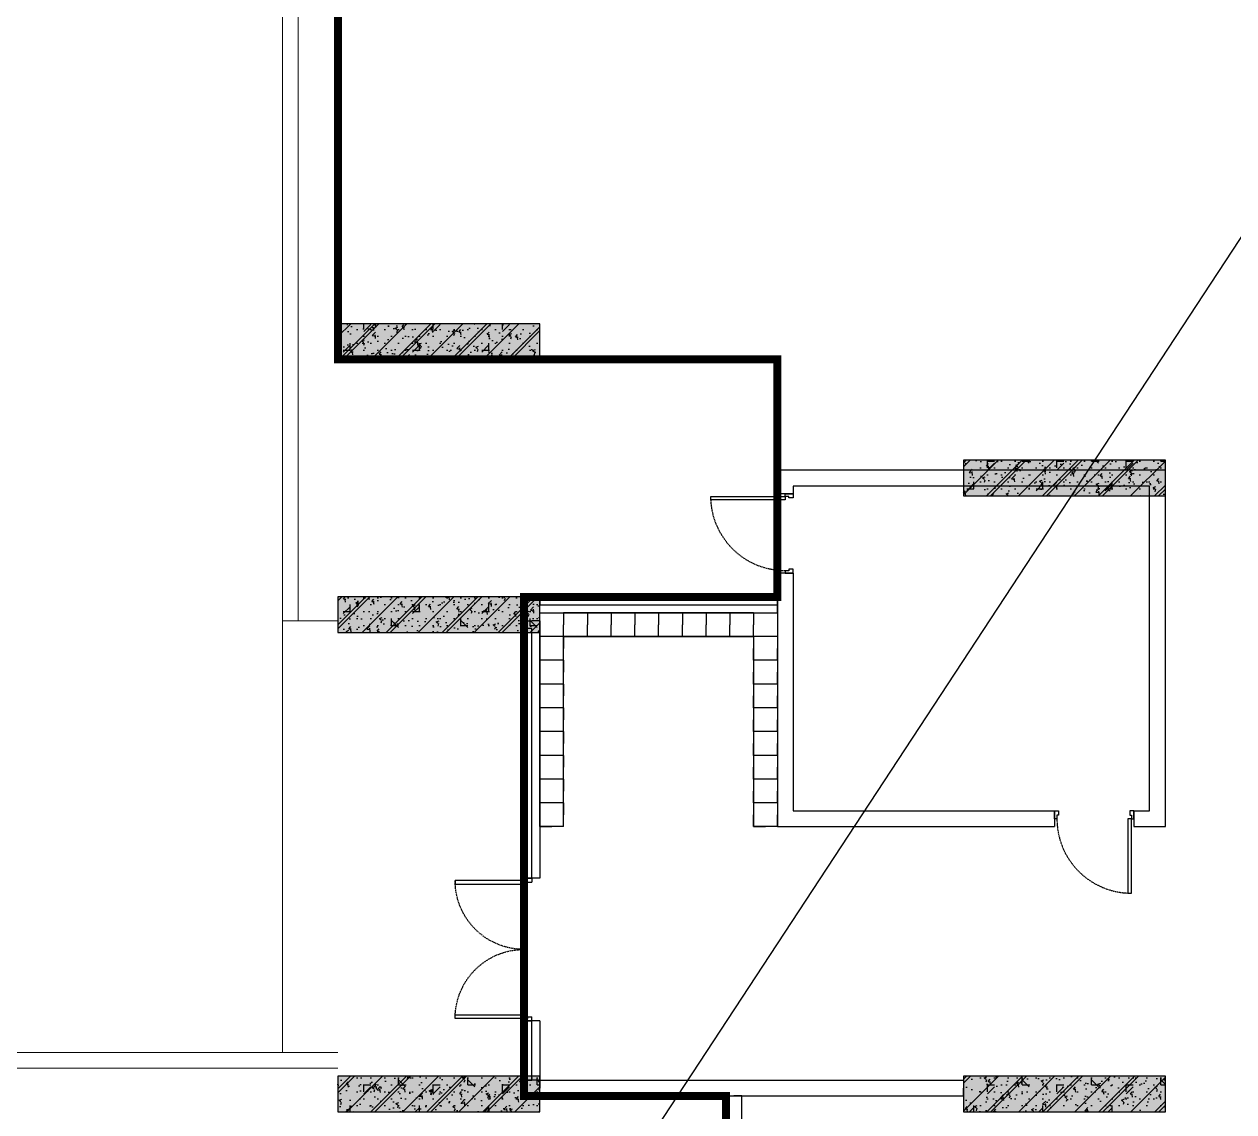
# Model space of a CAD drawing. Header units: millimetres. Extents: x 379264 to 1158416, y -283062 to 356890.
# Drawn here: x 935518.2 to 935823.7, y -27928.8 to -27654.2 of the extents above; entities that cross this region are included whole.
import ezdxf

# ---------------------------------------------------------------- set-up
doc = ezdxf.new("R2010")
doc.units = ezdxf.units.MM
doc.linetypes.add('CENTER', pattern=[2, 1.25, -0.25, 0.25, -0.25])
doc.linetypes.add('keyplan TANG 1$0$mb tang 1 TWC$0$Hidden10.5', pattern=[1.5, 1, -0.5])
for name, color, linetype in [('12PM. GRID', 8, 'CENTER'), ('BLOCK A - CHI TIET THANG 1$0$Dim 100', 1, 'Continuous'), ('BLOCK C - CHI TIET THANG 7 - 15T$0$DnW', 20, 'Continuous'), ('keyplan TANG 1$0$mb tang 1 TWC$0$Brick Wall', 250, 'Continuous'), ('keyplan TANG 1$0$mb tang 1 TWC$0$Curtain Line', 250, 'Continuous'), ('keyplan TANG 1$0$mb tang 1 TWC$0$Door', 250, 'Continuous'), ('keyplan TANG 1$0$mb tang 1 TWC$0$Furniture', 250, 'Continuous'), ('keyplan TANG 1$0$mb tang 1 TWC$0$Glass', 250, 'Continuous'), ('keyplan TANG 1$0$MB_Cot tang 1$0$Concrete Hatch', 250, 'Continuous'), ('keyplan TANG 1$0$MB_Cot tang 1$0$Concrete Line', 250, 'Continuous'), ('keyplan TANG 1$0$MB_Cot tang 1$0$Concrete Solid', 250, 'Continuous')]:
    doc.layers.add(name, color=color, linetype=linetype)
doc.layers.add('keyplan TANG 1$0$Hatch vat lieu', color=250, linetype='Continuous', lineweight=5)
doc.layers.add('keyplan TANG 1$0$Net Thay khac', color=250, linetype='Continuous', lineweight=15)
doc.styles.add('[PMDC2013]STYLE', font='arial.ttf', dxfattribs={"width": 0.8})
doc.dimstyles.new('BLOCK A - CHI TIET THANG 1$0$Dim 50 (A1-A2)', dxfattribs={"dimscale": 50, "dimtxt": 2.5, "dimasz": 0.7, "dimexe": 1, "dimexo": 1, "dimgap": 1, "dimtad": 1, "dimdec": 0, "dimzin": 12, "dimdsep": 46, "dimtxsty": '[PMDC2013]STYLE', "dimblk": 'ARCHTICK', "dimcen": 0, "dimdle": 1, "dimclrd": 2, "dimclre": 2, "dimclrt": 4, "dimadec": 0, "dimazin": 0, "dimtfac": 1, "dimtdec": 0, "dimtix": 1, "dimtmove": 2, "dimatfit": 3, "dimldrblk": 'ARCHTICK', "dimfxl": 1, "dimtolj": 1, "dimtzin": 0, "dimarcsym": 0})

# ---------------------------------------------------------------- blocks, each defined once
blk = doc.blocks.new('keyplan TANG 1$0$mb tang 1 TWC$0$Door 1800-1')
at = {"color": 0, "linetype": 'ByBlock'}
for p, q in [((29.99999962575384, 100.0000000003201), (29.9999996257684, 970.0000000003201)), ((29.9999996257684, 970.0000000003201), (74.9999996257684, 970.0000000003201)), ((74.9999996257684, 970.0000000003201), (74.99999962575384, 100.0000000003201)), ((1724.999999999985, 970.0000000003201), (1725, 100.0000000003201)), ((1769.999999999985, 970.0000000003201), (1724.999999999985, 970.0000000003201)), ((1770, 100.0000000003201), (1769.999999999985, 970.0000000003201)), ((29.99999962575384, 100.0000000003201), (-3.742461558431387e-07, 100.000000000131)), ((-3.742461558431387e-07, 100.000000000131), (0, 0)), ((0, 0), (50, 4.074536263942719e-10)), ((29.99999962575384, 100.0000000003201), (29.99999979416316, 55.00000000033469)), ((29.99999962575384, 100.0000000003201), (74.99999962575384, 100.0000000003201)), ((49.99999979417771, 55.00000000046566), (29.99999979416316, 55.00000000033469)), ((49.99999979417771, 55.00000000046566), (50, 4.074536263942719e-10)), ((1770, 100.0000000003201), (1725, 100.0000000003201)), ((1749.999999831576, 55.00000000046566), (1769.999999831591, 55.00000000033469)), ((1749.999999831576, 55.00000000046566), (1749.999999625754, 4.074536263942719e-10)), ((1799.999999625754, 0), (1749.999999625754, 4.074536263942719e-10)), ((1770, 100.0000000003201), (1800, 100.000000000131)), ((1770, 100.0000000003201), (1769.999999831591, 55.00000000033469)), ((1800, 100.000000000131), (1799.999999625754, 0))]:
    blk.add_line(p, q, dxfattribs=at)
at = {"color": 0, "linetype": 'keyplan TANG 1$0$mb tang 1 TWC$0$Hidden10.5'}
for centre, start, end in [((29.99999962575384, 100.0000000003201), 0, 90), ((1770, 100.0000000003201), 90, 180)]:
    blk.add_arc(centre, 870.0000001871231, start, end, dxfattribs=at)
blk = doc.blocks.new('*U169')
at = {"layer": 'keyplan TANG 1$0$mb tang 1 TWC$0$Door'}
blk.add_blockref('keyplan TANG 1$0$mb tang 1 TWC$0$Door 1800-1', (0, 0), dxfattribs=at)
blk = doc.blocks.new('keyplan TANG 1$0$mb tang 1 TWC$0$Door 1000-1')
at = {"color": 0, "linetype": 'ByBlock'}
blk.add_lwpolyline([(30, 100), (75, 100), (75, 1040.000000000015), (30, 1040.000000000015)], close=True, dxfattribs=at)
for points in [[(50, 55), (30, 55), (30, 100), (0, 100), (0, 0), (50, 0), (50, 55)], [(950.0000000000146, 55), (970.0000000000146, 55), (970.0000000000146, 100), (1000.000000000015, 100), (1000.000000000015, 0), (950.0000000000146, 0), (950.0000000000146, 55)]]:
    blk.add_lwpolyline(points, dxfattribs=at)
at = {"color": 0, "linetype": 'keyplan TANG 1$0$mb tang 1 TWC$0$Hidden10.5'}
blk.add_arc((30, 100), 940.0000000000146, 0, 90, dxfattribs=at)
blk = doc.blocks.new('*U170')
at = {"layer": 'keyplan TANG 1$0$mb tang 1 TWC$0$Door', "rotation": 180}
blk.add_blockref('keyplan TANG 1$0$mb tang 1 TWC$0$Door 1000-1', (1000.000000000015, 110), dxfattribs=at)
blk = doc.blocks.new('*U171')
at = {"layer": 'keyplan TANG 1$0$mb tang 1 TWC$0$Door', "xscale": -1, "rotation": 180}
blk.add_blockref('keyplan TANG 1$0$mb tang 1 TWC$0$Door 1000-1', (0, 110), dxfattribs=at)
blk = doc.blocks.new('*U1392')
at = {"layer": 'keyplan TANG 1$0$MB_Cot tang 1$0$Concrete Hatch'}
h = blk.add_hatch(dxfattribs=at)
h.set_pattern_fill('CONCRETE', color=256, scale=50, style=0, pattern_type=2)
h.set_pattern_definition([(45, (2000, -299.9999999998835), (-176.7766952966369, 176.7766952966369), []), (45, (2000, -249.9999999998835), (-353.5533905932737, 353.5533905932738), []), (49.99999999999999, (2000, -299.9999999998835), (358.6300913003767, -31.37606749129755), [37.5, -412.5]), (355, (2000, -299.9999999998835), (-69.3756668065, 376.0960668500059), [30, -330]), (100.4514, (2029.88584, -302.6146699998835), (289.2546908570108, 344.7197710304768), [31.870095, -350.571056]), (46.18420000000001, (2000, -199.9999999998835), (533.6205243128222, -82.75950716450905), [56.25, -618.75]), (96.6356, (2044.4683725, -206.8966534998835), (467.3313527743517, 487.0589354502209), [47.805144, -525.8565]), (351.1842, (2000, -199.9999999998835), (467.3309725668136, 487.0593004626623), [45, -495]), (21, (2050, -224.9999999998835), (298.4535260592309, -201.3094453326694), [37.5, -412.5]), (326.0000000000001, (2050, -224.9999999998835), (121.6576659607909, 362.5750225234265), [30, -330]), (71.4514, (2074.8711165, -241.7758029998835), (420.111314290745, 161.2652483549762), [31.870095, -350.571056]), (37.50000000000001, (2000, -299.9999999998835), (6.079927658645334, 166.4469269156558), [0, -326, 0, -335, 0, -331.25]), (7.499999999999999, (2000, -299.9999999998835), (131.5347687210743, 197.2058559411801), [0, -191, 0, -318.5, 0, -126.25]), (327.5, (1888.5, -299.9999999998835), (266.9112180862045, -11.2774358671899), [0, -125, 0, -390, 0, -517.5]), (317.5, (1838.5, -299.9999999998835), (291.5930846711931, 50.05249116615882), [0, -162.5, 0, -259, 0, -367.5]), (0, (2175, -124.9999999998835), (0, 875), [87.5, -787.5]), (0, (2437.5, 50.00000000011653), (0, 875), [87.5, -787.5]), (0, (2262.5, 400.0000000001165), (0, 875), [87.5, -350, 87.5, -350]), (90, (2175, -124.9999999998835), (-875, 5.35782974626967e-14), [87.5, -787.5]), (90, (2262.5, 400.0000000001165), (-875, 5.35782974626967e-14), [87.5, -787.5]), (90, (2525, 50.00000000011653), (-875, 5.35782974626967e-14), [87.5, -787.5]), (90, (2700, 312.5000000001165), (-875, 5.35782974626967e-14), [87.5, -787.5]), (135, (2262.5, -124.9999999998835), (-875.016357447105, 8.881784197001252e-14), [123.76, -1113.7]), (135, (2350, 400.0000000001165), (-875.016357447105, 8.881784197001252e-14), [123.76, -1113.7]), (45, (2437.5, 50.00000000011653), (8.881784197001252e-14, 875.016357447105), [123.76, -247.485, 123.76, -742.455]), (0, (1825, -299.9999999998835), (87.5, 87.5), [-175, 0])])
h.paths.add_polyline_path([(-250, 100.0000000001164), (-250, -349.9999999999999), (2300, -350), (2300, 100.0000000001164)])
at = {"layer": 'keyplan TANG 1$0$MB_Cot tang 1$0$Concrete Solid'}
blk.add_hatch(color=256, dxfattribs=at).paths.add_polyline_path([(-250, 100.0000000001164), (-250, -349.9999999999999), (2300, -350), (2300, 100.0000000001164)])
at = {"layer": 'keyplan TANG 1$0$MB_Cot tang 1$0$Concrete Line'}
blk.add_lwpolyline([(-250, 100.0000000001164), (-250, -349.9999999999999), (2300, -350), (2300, 100.0000000001164)], close=True, dxfattribs=at)
blk = doc.blocks.new('*U1390')
at = {"layer": 'keyplan TANG 1$0$MB_Cot tang 1$0$Concrete Hatch'}
h = blk.add_hatch(dxfattribs=at)
h.set_pattern_fill('CONCRETE', color=256, scale=50, style=0, pattern_type=2)
h.set_pattern_definition([(45, (2000, -99.9999999998835), (-176.7766952966369, 176.7766952966369), []), (45, (2000, -49.9999999998835), (-353.5533905932737, 353.5533905932738), []), (49.99999999999999, (2000, -99.9999999998835), (358.6300913003767, -31.37606749129755), [37.5, -412.5]), (355, (2000, -99.9999999998835), (-69.3756668065, 376.0960668500059), [30, -330]), (100.4514, (2029.88584, -102.6146699998835), (289.2546908570108, 344.7197710304768), [31.870095, -350.571056]), (46.18420000000001, (2000, 1.16500586955226e-10), (533.6205243128222, -82.75950716450905), [56.25, -618.75]), (96.6356, (2044.4683725, -6.896653499883513), (467.3313527743517, 487.0589354502209), [47.805144, -525.8565]), (351.1842, (2000, 1.16500586955226e-10), (467.3309725668136, 487.0593004626623), [45, -495]), (21, (2050, -24.9999999998835), (298.4535260592309, -201.3094453326694), [37.5, -412.5]), (326.0000000000001, (2050, -24.9999999998835), (121.6576659607909, 362.5750225234265), [30, -330]), (71.4514, (2074.8711165, -41.7758029998835), (420.111314290745, 161.2652483549762), [31.870095, -350.571056]), (37.50000000000001, (2000, -99.9999999998835), (6.079927658645334, 166.4469269156558), [0, -326, 0, -335, 0, -331.25]), (7.499999999999999, (2000, -99.9999999998835), (131.5347687210743, 197.2058559411801), [0, -191, 0, -318.5, 0, -126.25]), (327.5, (1888.5, -99.9999999998835), (266.9112180862045, -11.2774358671899), [0, -125, 0, -390, 0, -517.5]), (317.5, (1838.5, -99.9999999998835), (291.5930846711931, 50.05249116615882), [0, -162.5, 0, -259, 0, -367.5]), (0, (2175, 75.0000000001165), (0, 875), [87.5, -787.5]), (0, (2437.5, 250.0000000001165), (0, 875), [87.5, -787.5]), (0, (2262.5, 600.0000000001165), (0, 875), [87.5, -350, 87.5, -350]), (90, (2175, 75.0000000001165), (-875, 5.35782974626967e-14), [87.5, -787.5]), (90, (2262.5, 600.0000000001165), (-875, 5.35782974626967e-14), [87.5, -787.5]), (90, (2525, 250.0000000001165), (-875, 5.35782974626967e-14), [87.5, -787.5]), (90, (2700, 512.5000000001165), (-875, 5.35782974626967e-14), [87.5, -787.5]), (135, (2262.5, 75.0000000001165), (-875.016357447105, 8.881784197001252e-14), [123.76, -1113.7]), (135, (2350, 600.0000000001165), (-875.016357447105, 8.881784197001252e-14), [123.76, -1113.7]), (45, (2437.5, 250.0000000001165), (8.881784197001252e-14, 875.016357447105), [123.76, -247.485, 123.76, -742.455]), (0, (1825, -99.9999999998835), (87.5, 87.5), [-175, 0])])
h.paths.add_polyline_path([(-250, 200.0000000001164), (-250, -249.9999999999999), (2300, -250), (2300, 200.0000000001164)])
at = {"layer": 'keyplan TANG 1$0$MB_Cot tang 1$0$Concrete Solid'}
blk.add_hatch(color=256, dxfattribs=at).paths.add_polyline_path([(-250, 200.0000000001164), (-250, -249.9999999999999), (2300, -250), (2300, 200.0000000001164)])
at = {"layer": 'keyplan TANG 1$0$MB_Cot tang 1$0$Concrete Line'}
blk.add_lwpolyline([(-250, 200.0000000001164), (-250, -249.9999999999999), (2300, -250), (2300, 200.0000000001164)], close=True, dxfattribs=at)
blk = doc.blocks.new('keyplan TANG 1')
at = {"color": 7, "const_width": 100}
blk.add_lwpolyline([(76850.00000000026, 48849.99999999965), (76849.99999952383, 32449.99999999942), (82399.99999952383, 32449.99999999942), (82400.0000000005, 29449.99999999983), (79199.99960383272, 29449.99999999983), (79199.99960383272, 23149.99999999941), (81750.24281943377, 23149.99999999941), (81750.24281943377, 21450.00000755423), (77050, 21450.00000755423), (77050, 21649.99999475001), (70650, 21649.99999475001)], dxfattribs=at)
at = {"layer": 'keyplan TANG 1$0$Hatch vat lieu'}
for points in [[(99564.43027014434, 57849.99249803316), (93994.81413051375, 57849.99249803292, 0.1109671000083495), (92796.967918818, 57580.8351350071), (77379.95600672613, 50283.97319424426, 0.2899205324482252), (76350.00000000099, 48657.00292763795), (76350.00000000099, 29149.99999999942)], [(32491.42102571618, 20302.22975068487), (39527.30990135559, 27338.08573876024), (39527.69223180739, 32348.56236730906), (40334.3611856114, 32348.50327178126), (40328.6371298476, 29713.46801798802, 0.4148499530474581), (46528.62250150886, 23499.99986345356), (76850.00000000105, 23499.9998634535)]]:
    blk.add_lwpolyline(points, format="xyb", dxfattribs=at)
at = {"layer": 'keyplan TANG 1$0$mb tang 1 TWC$0$Brick Wall'}
for p, q in [((82600.0000000005, 30749.99999999986), (82400.0000000005, 30749.99999999986)), ((82600.0000000005, 29749.99999999985), (82400.0000000005, 29749.99999999985)), ((85900.00000000054, 26749.99999348297), (85900.00000000054, 26549.99999348297)), ((86900.00000000055, 26749.99999348297), (86900.00000000055, 26549.99999348297)), ((79399.9999999995, 23349.99999999941), (79399.9999999995, 23249.99999999941)), ((79399.9999999995, 23349.99999999941), (84749.9999999995, 23349.99999999941)), ((79399.9999999995, 23149.99999999941), (79399.9999999995, 23249.99999999941)), ((84749.9999999995, 23349.99999999941), (84749.9999999995, 23249.99999999941)), ((84749.9999999995, 23149.99999999941), (84749.9999999995, 23249.99999999941)), ((79399.9999999995, 23149.99999999941), (84749.9999999995, 23149.99999999941)), ((81750.24281943377, 21449.99999474955), (81750.24281943377, 23149.99999999941)), ((81750.24281943377, 23149.99999999941), (81850.24281943377, 23149.99999999941)), ((81950.24281943377, 23149.99999999941), (81850.24281943377, 23149.99999999941)), ((81950.24281943377, 21449.99999474955), (81950.24281943377, 23149.99999999941)), ((81750.24281943377, 21449.99999474955), (81850.24281943377, 21449.99999474955)), ((81950.24281943377, 21449.99999474955), (81850.24281943377, 21449.99999474955))]:
    blk.add_line(p, q, dxfattribs=at)
for points in [[(86900.00000000055, 26549.99999348297), (87300.00000000055, 26549.99999348297), (87300.00000000055, 31049.99999999988), (82400.0000000005, 31049.99999999986), (82400.0000000005, 30749.99999999986)], [(86900.00000000055, 26749.99999348297), (87100.00000000055, 26749.99999348297), (87100.00000000055, 30849.99999999988), (82600.0000000005, 30849.99999999986), (82600.0000000005, 30749.99999999986)], [(82400.0000000005, 29749.99999999985), (82400.0000000005, 26549.99999348293), (85900.00000000054, 26549.99999348297)], [(82600.0000000005, 29749.99999999985), (82600.0000000005, 26749.99999348293), (85900.00000000054, 26749.99999348297)]]:
    blk.add_lwpolyline(points, dxfattribs=at)
at = {"layer": 'keyplan TANG 1$0$mb tang 1 TWC$0$Curtain Line'}
for p, q in [((79400.00292722404, 29449.99999999983), (79400.00292722404, 29349.99999999983)), ((79400.00292722404, 29449.99999999983), (82400.0000000005, 29449.99999999983)), ((79400.00292722404, 29249.99999999983), (79400.00292722404, 29349.99999999983)), ((82400.0000000005, 29449.99999999983), (82400.0000000005, 29349.99999999983)), ((82400.0000000005, 29249.99999999983), (82400.0000000005, 29349.99999999983)), ((79400.00292722404, 29249.99999999983), (82400.0000000005, 29249.99999999983)), ((79199.99999999983, 29149.999639725625), (79299.99999999967, 29149.999819862518)), ((79199.99999999983, 29149.999639725625), (79200.00585444887, 25899.999636653516)), ((79399.9999999995, 29149.99999999941), (79299.99999999967, 29149.999819862518)), ((79399.9999999995, 29149.99999999941), (79400.00585444855, 25899.9999969273)), ((79200.00585444887, 25899.999636653516), (79300.00585444871, 25899.99981679041)), ((79400.00585444855, 25899.9999969273), (79300.00585444871, 25899.99981679041)), ((79199.99905572954, 24099.9997449359), (79299.99905572945, 24099.999870838583)), ((79199.99905572954, 24099.9997449359), (79199.99999999967, 23349.99974819404)), ((79399.99905572938, 24099.99999674127), (79299.99905572945, 24099.999870838583)), ((79399.99905572938, 24099.99999674127), (79399.9999999995, 23349.99999999941)), ((79199.99999999967, 23349.99974819404), (79299.99999999959, 23349.999874096728)), ((79399.9999999995, 23349.99999999941), (79299.99999999959, 23349.999874096728))]:
    blk.add_line(p, q, dxfattribs=at)
at = {"layer": 'keyplan TANG 1$0$mb tang 1 TWC$0$Door'}
blk.add_line((82400.0000000005, 30749.99999999986), (82400.0000000005, 29749.99999999985), dxfattribs=at)
at = {"layer": 'keyplan TANG 1$0$mb tang 1 TWC$0$Furniture'}
for p, q in [((79400.00468355876, 26549.99999348293), (79400.00468355876, 29249.99999999983)), ((79400.00468355876, 29249.99999999983), (82400.0000000005, 29249.99999999983)), ((80000.00468355876, 29249.99999999983), (79700.00468355876, 29249.99999999983)), ((79700.00468355876, 29249.99999999983), (79700.00468355876, 29099.99999999983)), ((80000.00468355876, 29249.99999999983), (80000.00468355876, 29099.99999999983)), ((80300.00468355876, 29249.99999999983), (80000.00468355876, 29249.99999999983)), ((80000.00468355876, 29249.99999999983), (80000.00468355876, 29099.99999999983)), ((80300.00468355876, 29249.99999999983), (80300.00468355876, 29099.99999999983)), ((80600.00468355876, 29249.99999999983), (80300.00468355876, 29249.99999999983)), ((80300.00468355876, 29249.99999999983), (80300.00468355876, 29099.99999999983)), ((80600.00468355876, 29249.99999999983), (80600.00468355876, 29099.99999999983)), ((80900.00468355876, 29249.99999999983), (80600.00468355876, 29249.99999999983)), ((80600.00468355876, 29249.99999999983), (80600.00468355876, 29099.99999999983)), ((80900.00468355876, 29249.99999999983), (80900.00468355876, 29099.99999999983)), ((81200.00468355876, 29249.99999999983), (80900.00468355876, 29249.99999999983)), ((80900.00468355876, 29249.99999999983), (80900.00468355876, 29099.99999999983)), ((81200.00468355876, 29249.99999999983), (81200.00468355876, 29099.99999999983)), ((81500.00468355876, 29249.99999999983), (81200.00468355876, 29249.99999999983)), ((81200.00468355876, 29249.99999999983), (81200.00468355876, 29099.99999999983)), ((81500.00468355876, 29249.99999999983), (81500.00468355876, 29099.99999999983)), ((81800.00468355876, 29249.99999999983), (81500.00468355876, 29249.99999999983)), ((81500.00468355876, 29249.99999999983), (81500.00468355876, 29099.99999999983)), ((81800.00468355876, 29249.99999999983), (81800.00468355876, 29099.99999999983)), ((82100.00468355876, 29249.99999999983), (81800.00468355876, 29249.99999999983)), ((81800.00468355876, 29249.99999999983), (81800.00468355876, 29099.99999999983)), ((82100.00468355876, 29249.99999999983), (82100.00468355876, 29099.99999999983)), ((82400.0000000005, 29249.99999999983), (82400.0000000005, 26549.99999348293)), ((79700.00468355876, 28949.99999999983), (79700.00468355876, 29099.99999999983)), ((80000.00468355876, 28949.99999999983), (80000.00468355876, 29099.99999999983)), ((80000.00468355876, 28949.99999999983), (80000.00468355876, 29099.99999999983)), ((80300.00468355876, 28949.99999999983), (80300.00468355876, 29099.99999999983)), ((80300.00468355876, 28949.99999999983), (80300.00468355876, 29099.99999999983)), ((80600.00468355876, 28949.99999999983), (80600.00468355876, 29099.99999999983)), ((80600.00468355876, 28949.99999999983), (80600.00468355876, 29099.99999999983)), ((80900.00468355876, 28949.99999999983), (80900.00468355876, 29099.99999999983)), ((80900.00468355876, 28949.99999999983), (80900.00468355876, 29099.99999999983)), ((81200.00468355876, 28949.99999999983), (81200.00468355876, 29099.99999999983)), ((81200.00468355876, 28949.99999999983), (81200.00468355876, 29099.99999999983)), ((81500.00468355876, 28949.99999999983), (81500.00468355876, 29099.99999999983)), ((81500.00468355876, 28949.99999999983), (81500.00468355876, 29099.99999999983)), ((81800.00468355876, 28949.99999999983), (81800.00468355876, 29099.99999999983)), ((81800.00468355876, 28949.99999999983), (81800.00468355876, 29099.99999999983)), ((82100.00468355876, 28949.99999999983), (82100.00468355876, 29099.99999999983)), ((79700.00468355876, 28949.99999348293), (79400.00468355876, 28949.99999348293)), ((79400.00468355876, 28949.99999348293), (79400.00468355876, 28799.99999348293)), ((79700.00468355876, 26549.99999348293), (79700.00468355876, 28949.99999999983)), ((79700.00468355876, 28949.99999999983), (82100.0000000005, 28949.99999999983)), ((79700.00468355876, 28949.99999348293), (79700.00468355876, 28799.99999348293)), ((80000.00468355876, 28949.99999999983), (79700.00468355876, 28949.99999999983)), ((80300.00468355876, 28949.99999999983), (80000.00468355876, 28949.99999999983)), ((80600.00468355876, 28949.99999999983), (80300.00468355876, 28949.99999999983)), ((80900.00468355876, 28949.99999999983), (80600.00468355876, 28949.99999999983)), ((81200.00468355876, 28949.99999999983), (80900.00468355876, 28949.99999999983)), ((81500.00468355876, 28949.99999999983), (81200.00468355876, 28949.99999999983)), ((81800.00468355876, 28949.99999999983), (81500.00468355876, 28949.99999999983)), ((82100.00468355876, 28949.99999999983), (81800.00468355876, 28949.99999999983)), ((82100.0000000005, 28949.99999999983), (82100.0000000005, 26549.99999348293)), ((82400.0000000005, 28949.99999348293), (82100.0000000005, 28949.99999348293)), ((82100.0000000005, 28949.99999348293), (82100.0000000005, 28799.99999348293)), ((82400.0000000005, 28949.99999348293), (82400.0000000005, 28799.99999348293)), ((79400.00468355876, 28649.99999348293), (79400.00468355876, 28799.99999348293)), ((79700.00468355876, 28649.99999348293), (79700.00468355876, 28799.99999348293)), ((82100.0000000005, 28649.99999348293), (82100.0000000005, 28799.99999348293)), ((82400.0000000005, 28649.99999348293), (82400.0000000005, 28799.99999348293)), ((79700.00468355876, 28649.99999348293), (79400.00468355876, 28649.99999348293)), ((79400.00468355876, 28649.99999348293), (79400.00468355876, 28499.99999348293)), ((79700.00468355876, 28649.99999348293), (79400.00468355876, 28649.99999348293)), ((79700.00468355876, 28649.99999348293), (79700.00468355876, 28499.99999348293)), ((82400.0000000005, 28649.99999348293), (82100.0000000005, 28649.99999348293)), ((82100.0000000005, 28649.99999348293), (82100.0000000005, 28499.99999348293)), ((82400.0000000005, 28649.99999348293), (82100.0000000005, 28649.99999348293)), ((82400.0000000005, 28649.99999348293), (82400.0000000005, 28499.99999348293)), ((79400.00468355876, 28349.99999348293), (79400.00468355876, 28499.99999348293)), ((79700.00468355876, 28349.99999348293), (79700.00468355876, 28499.99999348293)), ((82100.0000000005, 28349.99999348293), (82100.0000000005, 28499.99999348293)), ((82400.0000000005, 28349.99999348293), (82400.0000000005, 28499.99999348293)), ((79700.00468355876, 28349.99999348293), (79400.00468355876, 28349.99999348293)), ((79400.00468355876, 28349.99999348293), (79400.00468355876, 28199.99999348293)), ((79700.00468355876, 28349.99999348293), (79400.00468355876, 28349.99999348293)), ((79700.00468355876, 28349.99999348293), (79700.00468355876, 28199.99999348293)), ((82400.0000000005, 28349.99999348293), (82100.0000000005, 28349.99999348293)), ((82100.0000000005, 28349.99999348293), (82100.0000000005, 28199.99999348293)), ((82400.0000000005, 28349.99999348293), (82100.0000000005, 28349.99999348293)), ((82400.0000000005, 28349.99999348293), (82400.0000000005, 28199.99999348293)), ((79400.00468355876, 28049.99999348293), (79400.00468355876, 28199.99999348293)), ((79700.00468355876, 28049.99999348293), (79700.00468355876, 28199.99999348293)), ((82100.0000000005, 28049.99999348293), (82100.0000000005, 28199.99999348293)), ((82400.0000000005, 28049.99999348293), (82400.0000000005, 28199.99999348293)), ((79700.00468355876, 28049.99999348293), (79400.00468355876, 28049.99999348293)), ((79400.00468355876, 28049.99999348293), (79400.00468355876, 27899.99999348293)), ((79700.00468355876, 28049.99999348293), (79400.00468355876, 28049.99999348293)), ((79700.00468355876, 28049.99999348293), (79700.00468355876, 27899.99999348293)), ((82400.0000000005, 28049.99999348293), (82100.0000000005, 28049.99999348293)), ((82100.0000000005, 28049.99999348293), (82100.0000000005, 27899.99999348293)), ((82400.0000000005, 28049.99999348293), (82100.0000000005, 28049.99999348293)), ((82400.0000000005, 28049.99999348293), (82400.0000000005, 27899.99999348293)), ((79400.00468355876, 27749.99999348293), (79400.00468355876, 27899.99999348293)), ((79700.00468355876, 27749.99999348293), (79700.00468355876, 27899.99999348293)), ((82100.0000000005, 27749.99999348293), (82100.0000000005, 27899.99999348293)), ((82400.0000000005, 27749.99999348293), (82400.0000000005, 27899.99999348293)), ((79700.00468355876, 27749.99999348293), (79400.00468355876, 27749.99999348293)), ((79400.00468355876, 27749.99999348293), (79400.00468355876, 27599.99999348293)), ((79700.00468355876, 27749.99999348293), (79400.00468355876, 27749.99999348293)), ((79700.00468355876, 27749.99999348293), (79700.00468355876, 27599.99999348293)), ((82400.0000000005, 27749.99999348293), (82100.0000000005, 27749.99999348293)), ((82100.0000000005, 27749.99999348293), (82100.0000000005, 27599.99999348293)), ((82400.0000000005, 27749.99999348293), (82100.0000000005, 27749.99999348293)), ((82400.0000000005, 27749.99999348293), (82400.0000000005, 27599.99999348293)), ((79400.00468355876, 27449.99999348293), (79400.00468355876, 27599.99999348293)), ((79700.00468355876, 27449.99999348293), (79700.00468355876, 27599.99999348293)), ((82100.0000000005, 27449.99999348293), (82100.0000000005, 27599.99999348293)), ((82400.0000000005, 27449.99999348293), (82400.0000000005, 27599.99999348293)), ((79700.00468355876, 27449.99999348293), (79400.00468355876, 27449.99999348293)), ((79400.00468355876, 27449.99999348293), (79400.00468355876, 27299.99999348293)), ((79700.00468355876, 27449.99999348293), (79400.00468355876, 27449.99999348293)), ((79700.00468355876, 27449.99999348293), (79700.00468355876, 27299.99999348293)), ((82400.0000000005, 27449.99999348293), (82100.0000000005, 27449.99999348293)), ((82100.0000000005, 27449.99999348293), (82100.0000000005, 27299.99999348293)), ((82400.0000000005, 27449.99999348293), (82100.0000000005, 27449.99999348293)), ((82400.0000000005, 27449.99999348293), (82400.0000000005, 27299.99999348293)), ((79400.00468355876, 27149.99999348293), (79400.00468355876, 27299.99999348293)), ((79700.00468355876, 27149.99999348293), (79700.00468355876, 27299.99999348293)), ((82100.0000000005, 27149.99999348293), (82100.0000000005, 27299.99999348293)), ((82400.0000000005, 27149.99999348293), (82400.0000000005, 27299.99999348293)), ((79700.00468355876, 27149.99999348293), (79400.00468355876, 27149.99999348293)), ((79400.00468355876, 27149.99999348293), (79400.00468355876, 26999.99999348293)), ((79700.00468355876, 27149.99999348293), (79400.00468355876, 27149.99999348293)), ((79700.00468355876, 27149.99999348293), (79700.00468355876, 26999.99999348293)), ((82400.0000000005, 27149.99999348293), (82100.0000000005, 27149.99999348293)), ((82100.0000000005, 27149.99999348293), (82100.0000000005, 26999.99999348293)), ((82400.0000000005, 27149.99999348293), (82100.0000000005, 27149.99999348293)), ((82400.0000000005, 27149.99999348293), (82400.0000000005, 26999.99999348293)), ((79400.00468355876, 26849.99999348293), (79400.00468355876, 26999.99999348293)), ((79700.00468355876, 26849.99999348293), (79700.00468355876, 26999.99999348293)), ((82100.0000000005, 26849.99999348293), (82100.0000000005, 26999.99999348293)), ((82400.0000000005, 26849.99999348293), (82400.0000000005, 26999.99999348293)), ((79700.00468355876, 26849.99999348293), (79400.00468355876, 26849.99999348293)), ((79400.00468355876, 26849.99999348293), (79400.00468355876, 26699.99999348293)), ((79700.00468355876, 26849.99999348293), (79400.00468355876, 26849.99999348293)), ((79700.00468355876, 26849.99999348293), (79700.00468355876, 26699.99999348293)), ((82400.0000000005, 26849.99999348293), (82100.0000000005, 26849.99999348293)), ((82100.0000000005, 26849.99999348293), (82100.0000000005, 26699.99999348293)), ((82400.0000000005, 26849.99999348293), (82100.0000000005, 26849.99999348293)), ((82400.0000000005, 26849.99999348293), (82400.0000000005, 26699.99999348293)), ((79400.00468355876, 26549.99999348293), (79400.00468355876, 26699.99999348293)), ((79700.00468355876, 26549.99999348293), (79700.00468355876, 26699.99999348293)), ((82100.0000000005, 26549.99999348293), (82100.0000000005, 26699.99999348293)), ((82400.0000000005, 26549.99999348293), (82400.0000000005, 26699.99999348293)), ((79400.00468355876, 26549.99999348293), (79550.00468355876, 26549.99999348293)), ((79700.00468355876, 26549.99999348293), (79400.00468355876, 26549.99999348293)), ((79700.00468355876, 26549.99999348293), (79550.00468355876, 26549.99999348293)), ((82100.0000000005, 26549.99999348293), (82250.0000000005, 26549.99999348293)), ((82400.0000000005, 26549.99999348293), (82100.0000000005, 26549.99999348293)), ((82400.0000000005, 26549.99999348293), (82250.0000000005, 26549.99999348293))]:
    blk.add_line(p, q, dxfattribs=at)
at = {"layer": 'keyplan TANG 1$0$mb tang 1 TWC$0$Glass'}
for p, q in [((79400.00292722404, 29449.99999999983), (79400.00292722404, 29399.99999999983)), ((79400.00292722404, 29449.99999999983), (82400.0000000005, 29449.99999999983)), ((79400.00292722404, 29349.99999999983), (79400.00292722404, 29399.99999999983)), ((79400.00292722404, 29349.99999999983), (82400.0000000005, 29349.99999999983)), ((82400.0000000005, 29449.99999999983), (82400.0000000005, 29399.99999999983)), ((82400.0000000005, 29349.99999999983), (82400.0000000005, 29399.99999999983)), ((79200.00030812745, 29049.99999999941), (79250.00030812738, 29050.00008803625)), ((79200.0058544495, 25899.99938066951), (79200.00030812745, 29049.99999999941)), ((79300.00030812729, 29050.000176073092), (79250.00030812738, 29050.00008803625)), ((79300.00585444934, 25899.99955674319), (79300.00030812729, 29050.000176073092)), ((79200.0058544495, 25899.99938066951), (79250.00585444941, 25899.99946870635)), ((79300.00585444934, 25899.99955674319), (79250.00585444941, 25899.99946870635)), ((79199.9990557294, 24099.99990681078), (79249.99905572936, 24099.99996976212)), ((79199.99999999952, 23349.99991006892), (79199.9990557294, 24099.99990681078)), ((79299.99905572932, 24100.000032713462), (79249.99905572936, 24099.99996976212)), ((79299.99999999945, 23350.000035971603), (79299.99905572932, 24100.000032713462)), ((79199.99999999952, 23349.99991006892), (79249.99999999948, 23349.99997302026)), ((79299.99999999945, 23350.000035971603), (79249.99999999948, 23349.99997302026))]:
    blk.add_line(p, q, dxfattribs=at)
at = {"layer": 'keyplan TANG 1$0$Net Thay khac'}
blk.add_line((76849.99999999953, 29149.99999999942), (76150.00000000099, 29149.99999999942), dxfattribs=at)
for points in [[(99564.43027014428, 58049.99249803316), (93994.81413051375, 58049.99249803292, 0.1109671000083497), (92711.40747512545, 57761.60960907664), (77294.39556302893, 50464.74766831164, 0.2899205324482246), (76150.00000000099, 48657.00292763783), (76150.00000000099, 23699.9998634535)], [(32350, 20443.65143744258), (39327.31622268946, 27420.93504635175), (39327.7074935839, 32548.57701846992), (40534.7960832215, 32548.48858871573), (40528.63665796572, 29713.03356139013, 0.4148499530474554), (46528.62250150886, 23699.9998634535), (76850.00000000105, 23699.9998634535)]]:
    blk.add_lwpolyline(points, format="xyb", dxfattribs=at)
at = {"layer": 'keyplan TANG 1$0$mb tang 1 TWC$0$Door', "xscale": -1}
for name, p, rotation in [('*U170', (82490.0000000005, 29749.99999999985), 270), ('*U169', (79300.00245508786, 25899.99999655407), 90)]:
    blk.add_blockref(name, p, dxfattribs=dict(at, rotation=rotation))
blk.add_blockref('*U171', (86900.00000000055, 26639.99999348297), dxfattribs=at)
at = {"layer": 'keyplan TANG 1$0$MB_Cot tang 1$0$Concrete Line'}
for name, p in [('*U1392', (77099.99999999953, 32799.99999999942)), ('*U1392', (85000.00000000058, 31074.99999999983)), ('*U1390', (77099.99999999953, 29249.99999999942)), ('*U1392', (77099.99999999953, 23299.99999999942)), ('*U1392', (84999.99999999953, 23299.99999999942))]:
    blk.add_blockref(name, p, dxfattribs=at)
blk = doc.blocks.new('_ArchTick')
at = {"color": 0, "linetype": 'ByBlock', "const_width": 0.15}
blk.add_lwpolyline([(-0.5, -0.5), (0.5, 0.5)], dxfattribs=at)
blk = doc.blocks.new('A$C0F1F2E69')
at = {"layer": 'BLOCK C - CHI TIET THANG 7 - 15T$0$DnW', "xscale": 0.02, "yscale": 0.02, "zscale": 0.02}
blk.add_blockref('keyplan TANG 1', (1907.087069346104, -92.84652750456007), dxfattribs=at)
at = {"layer": 'BLOCK A - CHI TIET THANG 1$0$Dim 100'}
blk.add_leader([(3489.088767805835, 308.0740626067563), (3697.388001711108, 625.3187047571118), (5298.914299164666, 625.3187047571118)], dimstyle='BLOCK A - CHI TIET THANG 1$0$Dim 50 (A1-A2)', override={"dimasz": 1, "dimtad": 0}, dxfattribs=at)

msp = doc.modelspace()

# ---------------------------------------------------------------- block references
at = {"layer": '12PM. GRID'}
msp.add_blockref('A$C0F1F2E69', (932153.3460604745, -28294.96007476898), dxfattribs=at)

doc.saveas('drawing.dxf')
